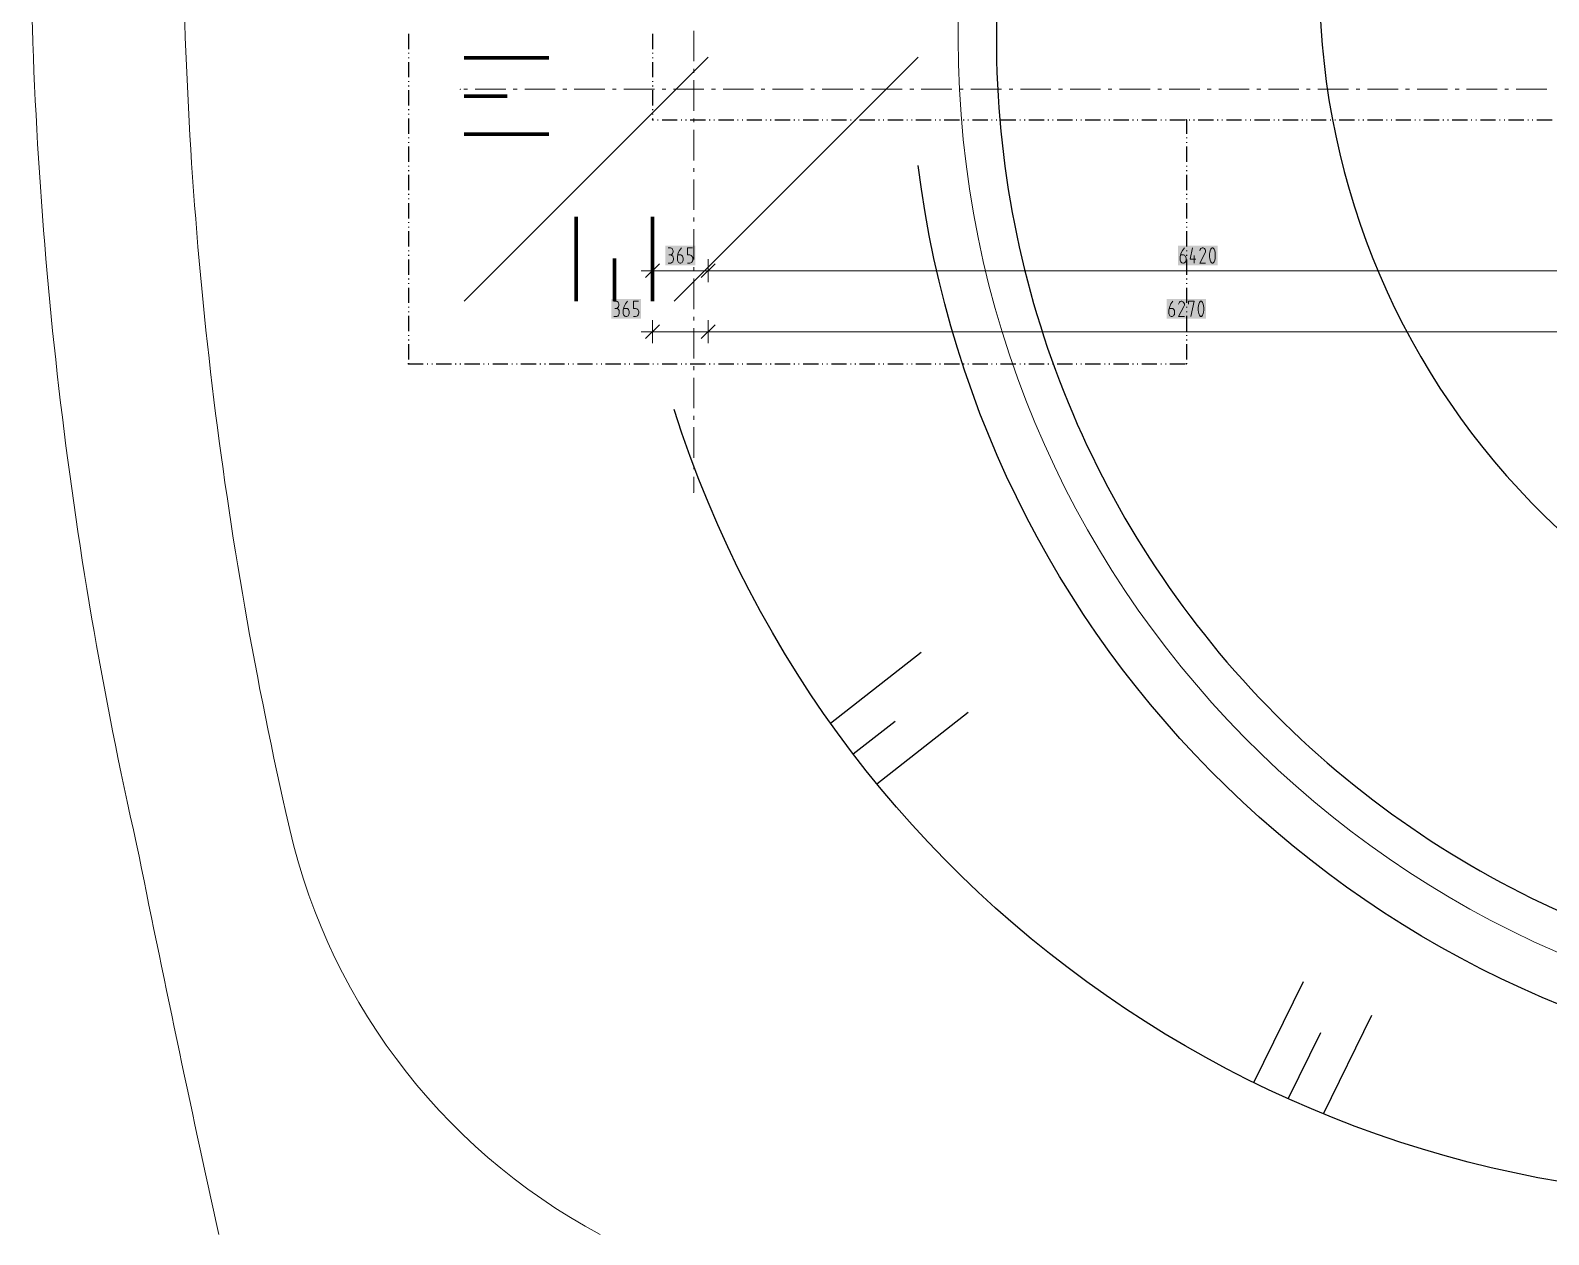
# Model space of a CAD drawing. Header units: millimetres. Extents: x 0 to 594, y 0 to 420.
# Drawn here: x 42.6 to 123.5, y 86.6 to 150.7 of the extents above; entities that cross this region are included whole.
import ezdxf

# ---------------------------------------------------------------- set-up
doc = ezdxf.new("R2010")
doc.units = ezdxf.units.MM
doc.header["$LTSCALE"] = 8
for name, color, linetype in [('PDF_CTU', 7, 'Continuous'), ('PDF_Dokresleni nad rovinou rezu', 7, 'Continuous'), ('PDF_Koty delkove', 7, 'Continuous'), ('PDF_Obrubniky', 7, 'Continuous'), ('PDF_Osy hlavni', 7, 'Continuous'), ('PDF_Rampy', 7, 'Continuous')]:
    doc.layers.add(name, color=color, linetype=linetype)

msp = doc.modelspace()

# ---------------------------------------------------------------- linework, layer by layer
at = {"layer": 'PDF_CTU', "lineweight": 9}
for points in [[(42.59, 156.23, 0.05357), (48.25, 107.371, 0.004507), (52.627, 86.558)], [(50.716, 156.297, 0.053744), (56.208, 109.041, 0.222833), (72.954, 86.558)]]:
    msp.add_lwpolyline(points, format="xyb", dxfattribs=at)
at = {"layer": 'PDF_CTU', "lineweight": 25}
for points in [[(78.7, 149.287), (65.698, 136.285)], [(89.894, 149.287), (76.892, 136.285)], [(85.226, 113.807), (90.05, 117.591)], [(87.692, 110.578), (92.557, 114.393)], [(86.432, 112.171), (88.656, 113.916)], [(107.767, 94.661), (110.414, 100.044)], [(111.476, 92.996), (114.06, 98.251)], [(109.607, 93.798), (111.341, 97.325)]]:
    msp.add_lwpolyline(points, dxfattribs=at)
at = {"layer": 'PDF_CTU', "lineweight": 100}
for points in [[(65.698, 149.251), (70.205, 149.251)], [(65.698, 147.219), (67.983, 147.219)], [(65.698, 145.188), (70.205, 145.188)], [(71.675, 136.285), (71.675, 140.792)], [(75.738, 136.285), (75.738, 140.792)], [(73.706, 136.285), (73.706, 138.57)]]:
    msp.add_lwpolyline(points, dxfattribs=at)
at = {"layer": 'PDF_CTU', "lineweight": 25}
for points in [[(290.677, 94.765), (142.227, 94.765, -0.364475), (89.894, 143.518)], [(206.374, 94.765), (139.663, 88.757, -0.351953), (76.892, 130.515)]]:
    msp.add_lwpolyline(points, format="xyb", dxfattribs=at)
at = {"layer": 'PDF_Dokresleni nad rovinou rezu', "lineweight": 25}
for points in [[(62.732, 150.539), (62.732, 149.726)], [(75.734, 150.539), (75.734, 149.726)], [(62.732, 149.523), (62.732, 149.483)], [(62.732, 149.279), (62.732, 149.239)], [(62.732, 149.036), (62.732, 148.223)], [(75.734, 149.523), (75.734, 149.483)], [(75.734, 149.279), (75.734, 149.239)], [(75.734, 149.036), (75.734, 148.223)], [(62.732, 148.02), (62.732, 147.979)], [(62.732, 147.776), (62.732, 147.735)], [(62.732, 147.532), (62.732, 146.72)], [(75.734, 148.02), (75.734, 147.979)], [(75.734, 147.776), (75.734, 147.735)], [(75.734, 147.532), (75.734, 146.72)], [(62.732, 146.517), (62.732, 146.476)], [(75.734, 146.517), (75.734, 146.476)], [(62.732, 146.273), (62.732, 146.232)], [(62.732, 146.029), (62.732, 145.216)], [(75.734, 146.273), (75.734, 146.232)], [(75.734, 146.029), (75.734, 145.956)], [(75.754, 145.956), (75.794, 145.956)], [(75.998, 145.956), (76.038, 145.956)], [(76.241, 145.956), (77.054, 145.956)], [(77.257, 145.956), (77.298, 145.956)], [(77.501, 145.956), (77.542, 145.956)], [(77.745, 145.956), (78.557, 145.956)], [(78.761, 145.956), (78.801, 145.956)], [(79.004, 145.956), (79.045, 145.956)], [(79.248, 145.956), (80.061, 145.956)], [(80.264, 145.956), (80.305, 145.956)], [(80.508, 145.956), (80.548, 145.956)], [(80.752, 145.956), (81.564, 145.956)], [(81.767, 145.956), (81.808, 145.956)], [(82.011, 145.956), (82.052, 145.956)], [(82.255, 145.956), (83.068, 145.956)], [(83.271, 145.956), (83.311, 145.956)], [(83.514, 145.956), (83.555, 145.956)], [(83.758, 145.956), (84.571, 145.956)], [(84.774, 145.956), (84.815, 145.956)], [(85.018, 145.956), (85.058, 145.956)], [(85.262, 145.956), (86.074, 145.956)], [(86.277, 145.956), (86.318, 145.956)], [(86.521, 145.956), (86.562, 145.956)], [(86.765, 145.956), (87.578, 145.956)], [(87.781, 145.956), (87.821, 145.956)], [(88.025, 145.956), (88.065, 145.956)], [(88.268, 145.956), (89.081, 145.956)], [(89.284, 145.956), (89.325, 145.956)], [(89.528, 145.956), (89.569, 145.956)], [(89.772, 145.956), (90.584, 145.956)], [(90.788, 145.956), (90.828, 145.956)], [(91.031, 145.956), (91.072, 145.956)], [(91.275, 145.956), (92.088, 145.956)], [(92.291, 145.956), (92.332, 145.956)], [(92.535, 145.956), (92.575, 145.956)], [(92.779, 145.956), (93.591, 145.956)], [(93.794, 145.956), (93.835, 145.956)], [(94.038, 145.956), (94.079, 145.956)], [(94.282, 145.956), (95.095, 145.956)], [(95.298, 145.956), (95.338, 145.956)], [(95.542, 145.956), (95.582, 145.956)], [(95.785, 145.956), (96.598, 145.956)], [(96.801, 145.956), (96.842, 145.956)], [(97.045, 145.956), (97.086, 145.956)], [(97.289, 145.956), (98.101, 145.956)], [(98.304, 145.956), (98.345, 145.956)], [(98.548, 145.956), (98.589, 145.956)], [(98.792, 145.956), (99.605, 145.956)], [(99.808, 145.956), (99.849, 145.956)], [(100.052, 145.956), (100.092, 145.956)], [(100.295, 145.956), (101.108, 145.956)], [(101.311, 145.956), (101.352, 145.956)], [(101.555, 145.956), (101.596, 145.956)], [(101.799, 145.956), (102.611, 145.956)], [(102.815, 145.956), (102.855, 145.956)], [(103.058, 145.956), (103.099, 145.956)], [(103.302, 145.956), (104.115, 145.956)], [(104.176, 145.956), (104.176, 145.216)], [(104.318, 145.956), (104.359, 145.956)], [(104.562, 145.956), (104.602, 145.956)], [(104.806, 145.956), (105.618, 145.956)], [(105.821, 145.956), (105.862, 145.956)], [(106.065, 145.956), (106.106, 145.956)], [(106.309, 145.956), (107.122, 145.956)], [(107.325, 145.956), (107.365, 145.956)], [(107.569, 145.956), (107.609, 145.956)], [(107.812, 145.956), (108.625, 145.956)], [(108.828, 145.956), (108.869, 145.956)], [(109.072, 145.956), (109.113, 145.956)], [(109.316, 145.956), (110.128, 145.956)], [(110.332, 145.956), (110.372, 145.956)], [(110.575, 145.956), (110.616, 145.956)], [(110.819, 145.956), (111.632, 145.956)], [(111.835, 145.956), (111.876, 145.956)], [(112.079, 145.956), (112.119, 145.956)], [(112.323, 145.956), (113.135, 145.956)], [(113.338, 145.956), (113.379, 145.956)], [(113.582, 145.956), (113.623, 145.956)], [(113.826, 145.956), (114.639, 145.956)], [(114.842, 145.956), (114.882, 145.956)], [(115.085, 145.956), (115.126, 145.956)], [(115.329, 145.956), (116.142, 145.956)], [(116.345, 145.956), (116.386, 145.956)], [(116.589, 145.956), (116.629, 145.956)], [(116.833, 145.956), (117.645, 145.956)], [(117.848, 145.956), (117.889, 145.956)], [(118.092, 145.956), (118.133, 145.956)], [(118.336, 145.956), (119.149, 145.956)], [(119.352, 145.956), (119.392, 145.956)], [(119.596, 145.956), (119.636, 145.956)], [(119.839, 145.956), (120.652, 145.956)], [(120.855, 145.956), (120.896, 145.956)], [(121.099, 145.956), (121.14, 145.956)], [(121.343, 145.956), (122.155, 145.956)], [(122.359, 145.956), (122.399, 145.956)], [(122.602, 145.956), (122.643, 145.956)], [(122.846, 145.956), (123.659, 145.956)], [(62.732, 145.013), (62.732, 144.972)], [(104.176, 145.013), (104.176, 144.972)], [(62.732, 144.769), (62.732, 144.729)], [(62.732, 144.526), (62.732, 143.713)], [(104.176, 144.769), (104.176, 144.729)], [(104.176, 144.526), (104.176, 143.713)], [(62.732, 143.51), (62.732, 143.469)], [(62.732, 143.266), (62.732, 143.225)], [(104.176, 143.51), (104.176, 143.469)], [(104.176, 143.266), (104.176, 143.225)], [(62.732, 143.022), (62.732, 142.21)], [(104.176, 143.022), (104.176, 142.21)], [(62.732, 142.006), (62.732, 141.966)], [(62.732, 141.763), (62.732, 141.722)], [(104.176, 142.006), (104.176, 141.966)], [(104.176, 141.763), (104.176, 141.722)], [(62.732, 141.519), (62.732, 140.706)], [(104.176, 141.519), (104.176, 140.706)], [(62.732, 140.503), (62.732, 140.462)], [(62.732, 140.259), (62.732, 140.219)], [(62.732, 140.015), (62.732, 139.203)], [(104.176, 140.503), (104.176, 140.462)], [(104.176, 140.259), (104.176, 140.219)], [(104.176, 140.015), (104.176, 139.203)], [(62.732, 139), (62.732, 138.959)], [(62.732, 138.756), (62.732, 138.715)], [(62.732, 138.512), (62.732, 137.699)], [(104.176, 139), (104.176, 138.959)], [(104.176, 138.756), (104.176, 138.715)], [(104.176, 138.512), (104.176, 137.699)], [(62.732, 137.496), (62.732, 137.456)], [(62.732, 137.252), (62.732, 137.212)], [(62.732, 137.009), (62.732, 136.196)], [(104.176, 137.496), (104.176, 137.456)], [(104.176, 137.252), (104.176, 137.212)], [(104.176, 137.009), (104.176, 136.196)], [(62.732, 135.993), (62.732, 135.952)], [(104.176, 135.993), (104.176, 135.952)], [(62.732, 135.749), (62.732, 135.708)], [(62.732, 135.505), (62.732, 134.693)], [(104.176, 135.749), (104.176, 135.708)], [(104.176, 135.505), (104.176, 134.693)], [(62.732, 134.489), (62.732, 134.449)], [(104.176, 134.489), (104.176, 134.449)], [(62.732, 134.246), (62.732, 134.205)], [(62.732, 134.002), (62.732, 133.189)], [(104.176, 134.246), (104.176, 134.205)], [(104.176, 134.002), (104.176, 133.189)], [(62.732, 132.986), (62.732, 132.955), (63.524, 132.955)], [(63.727, 132.955), (63.767, 132.955)], [(63.971, 132.955), (64.011, 132.955)], [(64.214, 132.955), (65.027, 132.955)], [(65.23, 132.955), (65.271, 132.955)], [(65.474, 132.955), (65.515, 132.955)], [(65.718, 132.955), (66.53, 132.955)], [(66.733, 132.955), (66.774, 132.955)], [(66.977, 132.955), (67.018, 132.955)], [(67.221, 132.955), (68.034, 132.955)], [(68.237, 132.955), (68.278, 132.955)], [(68.481, 132.955), (68.521, 132.955)], [(68.724, 132.955), (69.537, 132.955)], [(69.74, 132.955), (69.781, 132.955)], [(69.984, 132.955), (70.025, 132.955)], [(70.228, 132.955), (71.04, 132.955)], [(71.244, 132.955), (71.284, 132.955)], [(71.487, 132.955), (71.528, 132.955)], [(71.731, 132.955), (72.544, 132.955)], [(72.747, 132.955), (72.788, 132.955)], [(72.991, 132.955), (73.031, 132.955)], [(73.235, 132.955), (74.047, 132.955)], [(74.25, 132.955), (74.291, 132.955)], [(74.494, 132.955), (74.535, 132.955)], [(74.738, 132.955), (75.551, 132.955)], [(75.754, 132.955), (75.794, 132.955)], [(75.998, 132.955), (76.038, 132.955)], [(76.241, 132.955), (77.054, 132.955)], [(77.257, 132.955), (77.298, 132.955)], [(77.501, 132.955), (77.542, 132.955)], [(77.745, 132.955), (78.557, 132.955)], [(78.761, 132.955), (78.801, 132.955)], [(79.004, 132.955), (79.045, 132.955)], [(79.248, 132.955), (80.061, 132.955)], [(80.264, 132.955), (80.305, 132.955)], [(80.508, 132.955), (80.548, 132.955)], [(80.752, 132.955), (81.564, 132.955)], [(81.767, 132.955), (81.808, 132.955)], [(82.011, 132.955), (82.052, 132.955)], [(82.255, 132.955), (83.068, 132.955)], [(83.271, 132.955), (83.311, 132.955)], [(83.514, 132.955), (83.555, 132.955)], [(83.758, 132.955), (84.571, 132.955)], [(84.774, 132.955), (84.815, 132.955)], [(85.018, 132.955), (85.058, 132.955)], [(85.262, 132.955), (86.074, 132.955)], [(86.277, 132.955), (86.318, 132.955)], [(86.521, 132.955), (86.562, 132.955)], [(86.765, 132.955), (87.578, 132.955)], [(87.781, 132.955), (87.821, 132.955)], [(88.025, 132.955), (88.065, 132.955)], [(88.268, 132.955), (89.081, 132.955)], [(89.284, 132.955), (89.325, 132.955)], [(89.528, 132.955), (89.569, 132.955)], [(89.772, 132.955), (90.584, 132.955)], [(90.788, 132.955), (90.828, 132.955)], [(91.031, 132.955), (91.072, 132.955)], [(91.275, 132.955), (92.088, 132.955)], [(92.291, 132.955), (92.332, 132.955)], [(92.535, 132.955), (92.575, 132.955)], [(92.779, 132.955), (93.591, 132.955)], [(93.794, 132.955), (93.835, 132.955)], [(94.038, 132.955), (94.079, 132.955)], [(94.282, 132.955), (95.095, 132.955)], [(95.298, 132.955), (95.338, 132.955)], [(95.542, 132.955), (95.582, 132.955)], [(95.785, 132.955), (96.598, 132.955)], [(96.801, 132.955), (96.842, 132.955)], [(97.045, 132.955), (97.086, 132.955)], [(97.289, 132.955), (98.101, 132.955)], [(98.304, 132.955), (98.345, 132.955)], [(98.548, 132.955), (98.589, 132.955)], [(98.792, 132.955), (99.605, 132.955)], [(99.808, 132.955), (99.849, 132.955)], [(100.052, 132.955), (100.092, 132.955)], [(100.295, 132.955), (101.108, 132.955)], [(101.311, 132.955), (101.352, 132.955)], [(101.555, 132.955), (101.596, 132.955)], [(101.799, 132.955), (102.611, 132.955)], [(102.815, 132.955), (102.855, 132.955)], [(103.058, 132.955), (103.099, 132.955)], [(103.302, 132.955), (104.115, 132.955)], [(104.176, 132.986), (104.176, 132.955)]]:
    msp.add_lwpolyline(points, dxfattribs=at)
at = {"layer": 'PDF_Dokresleni nad rovinou rezu', "lineweight": 25, "transparency": 33554559}
for points in [[(75.683, 145.956), (75.734, 146.006), (75.734, 145.905), (75.785, 145.956)], [(75.734, 146.006), (75.785, 145.956), (75.683, 145.956), (75.734, 145.905)], [(104.176, 146.006), (104.227, 145.956), (104.125, 145.956), (104.176, 145.905)], [(62.732, 133.006), (62.782, 132.955), (62.681, 132.955), (62.732, 132.904)], [(62.681, 132.955), (62.732, 133.006), (62.732, 132.904), (62.782, 132.955)], [(104.125, 132.955), (104.176, 133.006), (104.176, 132.904), (104.227, 132.955)], [(104.176, 133.006), (104.227, 132.955), (104.125, 132.955), (104.176, 132.904)]]:
    msp.add_solid(points, dxfattribs=at)
at = {"layer": 'PDF_Koty delkove', "lineweight": 18}
for points in [[(76.567, 139.133), (76.697, 139.133), (76.741, 139.12), (76.784, 139.092), (76.806, 139.051), (76.827, 138.971), (76.827, 138.916), (76.806, 138.835), (76.762, 138.781), (76.697, 138.754), (76.611, 138.754)], [(77.087, 138.754), (77.239, 138.754), (77.282, 138.74), (77.315, 138.713), (77.336, 138.686), (77.358, 138.646), (77.369, 138.591), (77.369, 138.483), (77.358, 138.429), (77.336, 138.388), (77.315, 138.361), (77.282, 138.334), (77.239, 138.32), (77.196, 138.32), (77.152, 138.334), (77.12, 138.361), (77.098, 138.388), (77.076, 138.429), (77.065, 138.483), (77.065, 138.673), (77.109, 138.862), (77.174, 138.998), (77.282, 139.133)], [(77.867, 139.133), (77.607, 139.133), (77.607, 138.754), (77.716, 138.754), (77.791, 138.726), (77.835, 138.686), (77.878, 138.618), (77.889, 138.565), (77.889, 138.51), (77.878, 138.456), (77.856, 138.402), (77.824, 138.361), (77.781, 138.334), (77.716, 138.32), (77.607, 138.32)], [(104.125, 138.686), (104.146, 138.646), (104.157, 138.591), (104.157, 138.483), (104.146, 138.429), (104.125, 138.388), (104.103, 138.361), (104.071, 138.334), (104.027, 138.32), (103.984, 138.32), (103.941, 138.334), (103.908, 138.361), (103.887, 138.388), (103.865, 138.429), (103.854, 138.483), (103.854, 138.673), (103.897, 138.862), (103.962, 138.998), (104.071, 139.133)], [(104.677, 138.537), (104.374, 138.537), (104.505, 139.133)], [(105.198, 138.32), (104.894, 138.32), (105.176, 138.862), (105.198, 138.916), (105.198, 138.998), (105.176, 139.051), (105.144, 139.092), (105.111, 139.12), (105.068, 139.133), (105.025, 139.133), (104.981, 139.12), (104.949, 139.092), (104.916, 139.051), (104.894, 138.971)], [(105.718, 138.646), (105.718, 138.808), (105.707, 138.889), (105.685, 138.984), (105.653, 139.065), (105.61, 139.12), (105.588, 139.133), (105.545, 139.133), (105.523, 139.12), (105.48, 139.065), (105.447, 138.984), (105.425, 138.889), (105.414, 138.808), (105.414, 138.646), (105.425, 138.565), (105.447, 138.469), (105.48, 138.388)], [(75.734, 137.304), (75.734, 137.914), (75.734, 138.523)], [(76.567, 138.32), (76.719, 138.32), (76.773, 138.348), (76.816, 138.388), (76.838, 138.456), (76.849, 138.51), (76.849, 138.565), (76.838, 138.632), (76.816, 138.686), (76.773, 138.726), (76.697, 138.754)], [(78.7, 137.304), (78.7, 137.914), (78.7, 138.523)], [(103.876, 138.754), (104.027, 138.754), (104.071, 138.74), (104.103, 138.713), (104.125, 138.686)], [(104.591, 138.32), (104.591, 138.726)], [(105.48, 138.388), (105.523, 138.334), (105.545, 138.32), (105.588, 138.32), (105.61, 138.334), (105.653, 138.388), (105.685, 138.469), (105.707, 138.565), (105.718, 138.646)], [(75.734, 137.914), (75.124, 137.914)], [(75.368, 137.548), (76.099, 138.279)], [(75.734, 137.914), (78.7, 137.914), (130.871, 137.914), (182.068, 137.914), (233.264, 137.914), (284.46, 137.914), (334.437, 137.914), (385.633, 137.914), (451.416, 137.914)], [(78.334, 137.548), (79.066, 138.279)], [(73.681, 136.288), (73.811, 136.288), (73.855, 136.275), (73.897, 136.248), (73.92, 136.207), (73.941, 136.127), (73.941, 136.072), (73.92, 135.991)], [(73.681, 135.476), (73.832, 135.476), (73.886, 135.503), (73.93, 135.544), (73.951, 135.611), (73.962, 135.666), (73.962, 135.72), (73.951, 135.788), (73.93, 135.841), (73.886, 135.882), (73.811, 135.91)], [(73.92, 135.991), (73.876, 135.936), (73.811, 135.91), (73.725, 135.91)], [(74.201, 135.91), (74.353, 135.91), (74.396, 135.896), (74.429, 135.869), (74.45, 135.841), (74.471, 135.802), (74.483, 135.747), (74.483, 135.639), (74.471, 135.585), (74.45, 135.544), (74.429, 135.517), (74.396, 135.49), (74.353, 135.476), (74.31, 135.476), (74.266, 135.49), (74.234, 135.517), (74.212, 135.544), (74.19, 135.585), (74.179, 135.639), (74.179, 135.828), (74.222, 136.018), (74.288, 136.153), (74.396, 136.288)], [(74.981, 136.288), (74.721, 136.288), (74.721, 135.91), (74.83, 135.91), (74.905, 135.882), (74.949, 135.841), (74.992, 135.774), (75.003, 135.72), (75.003, 135.666), (74.992, 135.611), (74.97, 135.558), (74.938, 135.517), (74.895, 135.49), (74.83, 135.476), (74.721, 135.476)], [(103.418, 135.91), (103.461, 135.896), (103.494, 135.869), (103.515, 135.841), (103.537, 135.802), (103.548, 135.747), (103.548, 135.639), (103.537, 135.585), (103.515, 135.544), (103.494, 135.517), (103.461, 135.49), (103.418, 135.476), (103.375, 135.476), (103.331, 135.49), (103.299, 135.517), (103.277, 135.544), (103.255, 135.585), (103.244, 135.639), (103.244, 135.828), (103.288, 136.018), (103.353, 136.153), (103.461, 136.288)], [(103.266, 135.91), (103.418, 135.91)], [(104.068, 135.476), (103.764, 135.476), (104.047, 136.018), (104.068, 136.072), (104.068, 136.153), (104.047, 136.207), (104.014, 136.248), (103.982, 136.275), (103.938, 136.288), (103.895, 136.288), (103.852, 136.275), (103.819, 136.248), (103.786, 136.207), (103.764, 136.127)], [(104.284, 136.127), (104.284, 136.288), (104.588, 136.288), (104.415, 135.476)], [(105.108, 135.802), (105.108, 135.964), (105.097, 136.045), (105.076, 136.14), (105.043, 136.221), (105, 136.275), (104.978, 136.288), (104.935, 136.288), (104.913, 136.275), (104.87, 136.221), (104.838, 136.14), (104.816, 136.045), (104.805, 135.964), (104.805, 135.802)], [(75.734, 134.054), (75.734, 134.663), (75.734, 135.273)], [(78.7, 134.054), (78.7, 134.663), (78.7, 135.273)], [(104.805, 135.802), (104.816, 135.72), (104.838, 135.625), (104.87, 135.544), (104.913, 135.49), (104.935, 135.476), (104.978, 135.476), (105, 135.49), (105.043, 135.544), (105.076, 135.625), (105.097, 135.72), (105.108, 135.802)], [(75.734, 134.663), (75.124, 134.663)], [(75.368, 134.297), (76.099, 135.029)], [(75.734, 134.663), (78.7, 134.663), (129.652, 134.663), (132.09, 134.663), (181.052, 134.663), (183.083, 134.663), (232.045, 134.663), (234.483, 134.663), (283.241, 134.663), (285.679, 134.663), (334.437, 134.663), (336.875, 134.663), (385.633, 134.663), (459.136, 134.663)], [(78.334, 134.297), (79.066, 135.029)]]:
    msp.add_lwpolyline(points, dxfattribs=at)
at = {"layer": 'PDF_Koty delkove', "color": 7, "lineweight": 18, "true_color": 0xffffff, "transparency": 33554559}
for points in [[(76.423, 138.198), (78.011, 138.198), (76.423, 139.254), (78.011, 139.254)], [(103.732, 138.198), (105.839, 138.198), (103.732, 139.254), (105.839, 139.254)], [(73.537, 135.354), (75.124, 135.354), (73.537, 136.41), (75.124, 136.41)], [(103.122, 135.354), (105.23, 135.354), (103.122, 136.41), (105.23, 136.41)]]:
    msp.add_solid(points, dxfattribs=at)
at = {"layer": 'PDF_Obrubniky', "lineweight": 18}
msp.add_lwpolyline([(92.021, 152.904), (92.021, 150.269, 0.409637), (144.229, 97.238), (338.907, 97.238), (338.907, 95.206), (292.708, 95.206)], format="xyb", dxfattribs=at)
at = {"layer": 'PDF_Osy hlavni', "lineweight": 18}
for points in [[(77.928, 150.702), (77.928, 149.076)], [(77.928, 148.67), (77.928, 148.467)], [(77.928, 148.061), (77.928, 146.435)], [(65.677, 147.581), (65.88, 147.581)], [(66.287, 147.581), (67.912, 147.581)], [(68.318, 147.581), (68.521, 147.581)], [(68.928, 147.581), (70.553, 147.581)], [(70.959, 147.581), (71.162, 147.581)], [(71.569, 147.581), (73.194, 147.581)], [(73.6, 147.581), (73.803, 147.581)], [(74.21, 147.581), (75.835, 147.581)], [(76.241, 147.581), (76.445, 147.581)], [(76.851, 147.581), (78.476, 147.581)], [(78.882, 147.581), (79.086, 147.581)], [(79.492, 147.581), (81.117, 147.581)], [(81.524, 147.581), (81.727, 147.581)], [(82.133, 147.581), (83.758, 147.581)], [(84.165, 147.581), (84.368, 147.581)], [(84.774, 147.581), (86.399, 147.581)], [(86.806, 147.581), (87.009, 147.581)], [(87.415, 147.581), (89.04, 147.581)], [(89.447, 147.581), (89.65, 147.581)], [(90.056, 147.581), (91.681, 147.581)], [(92.088, 147.581), (92.291, 147.581)], [(92.697, 147.581), (94.323, 147.581)], [(94.729, 147.581), (94.932, 147.581)], [(95.338, 147.581), (96.964, 147.581)], [(97.37, 147.581), (97.573, 147.581)], [(97.979, 147.581), (99.605, 147.581)], [(100.011, 147.581), (100.214, 147.581)], [(100.621, 147.581), (102.246, 147.581)], [(102.652, 147.581), (102.855, 147.581)], [(103.262, 147.581), (104.887, 147.581)], [(105.293, 147.581), (105.496, 147.581)], [(105.903, 147.581), (107.528, 147.581)], [(107.934, 147.581), (108.137, 147.581)], [(108.544, 147.581), (110.169, 147.581)], [(110.575, 147.581), (110.778, 147.581)], [(111.185, 147.581), (112.81, 147.581)], [(113.216, 147.581), (113.42, 147.581)], [(113.826, 147.581), (115.451, 147.581)], [(115.857, 147.581), (116.061, 147.581)], [(116.467, 147.581), (118.092, 147.581)], [(118.499, 147.581), (118.702, 147.581)], [(119.108, 147.581), (120.733, 147.581)], [(121.14, 147.581), (121.343, 147.581)], [(121.749, 147.581), (123.374, 147.581)], [(77.928, 146.029), (77.928, 145.826)], [(77.928, 145.419), (77.928, 143.794)], [(77.928, 143.388), (77.928, 143.185)], [(77.928, 142.778), (77.928, 141.153)], [(77.928, 140.747), (77.928, 140.544)], [(77.928, 140.137), (77.928, 138.512)], [(77.928, 138.106), (77.928, 137.903)], [(77.928, 137.496), (77.928, 135.871)], [(77.928, 135.465), (77.928, 135.261)], [(77.928, 134.855), (77.928, 133.23)], [(77.928, 132.824), (77.928, 132.62)], [(77.928, 132.214), (77.928, 130.589)], [(77.928, 130.182), (77.928, 129.979)], [(77.928, 129.573), (77.928, 127.948)], [(77.928, 127.541), (77.928, 127.338)], [(77.928, 126.932), (77.928, 126.099)]]:
    msp.add_lwpolyline(points, dxfattribs=at)
at = {"layer": 'PDF_Osy hlavni', "lineweight": 18, "transparency": 33554559}
for points in [[(65.459, 147.581), (65.496, 147.617), (65.496, 147.544), (65.532, 147.581)], [(77.928, 126.135), (77.964, 126.099), (77.891, 126.099), (77.928, 126.062)]]:
    msp.add_solid(points, dxfattribs=at)
at = {"layer": 'PDF_Rampy', "lineweight": 25}
msp.add_lwpolyline([(94.121, 152.904, 0.414214), (142.424, 99.331, 0.016918), (145.873, 99.27), (336.875, 99.27, -0.414219), (338.907, 97.238)], format="xyb", dxfattribs=at)
msp.add_arc((151.153, 153.368), 39.888, 180.66763, 270.66765, dxfattribs=at)

doc.saveas('drawing.dxf')
